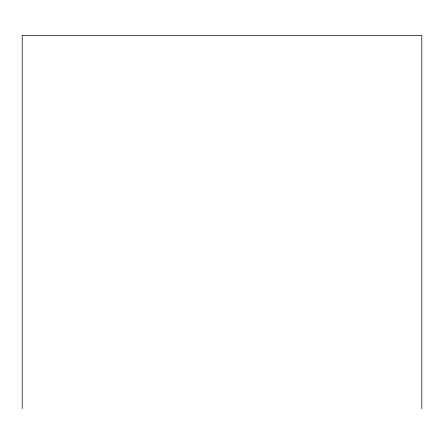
<?xml version="1.0" encoding="UTF-8"?>
<svg xmlns="http://www.w3.org/2000/svg" width="444" height="444" viewBox="0 0 444 444"><rect width="100%" height="100%" fill="white"/><g stroke="black" fill="none" stroke-linecap="round" stroke-linejoin="round"><path stroke-width="0.67" d="M421.8 408.619L421.8 35.381L22.2 35.381L22.2 408.619"/></g></svg>
